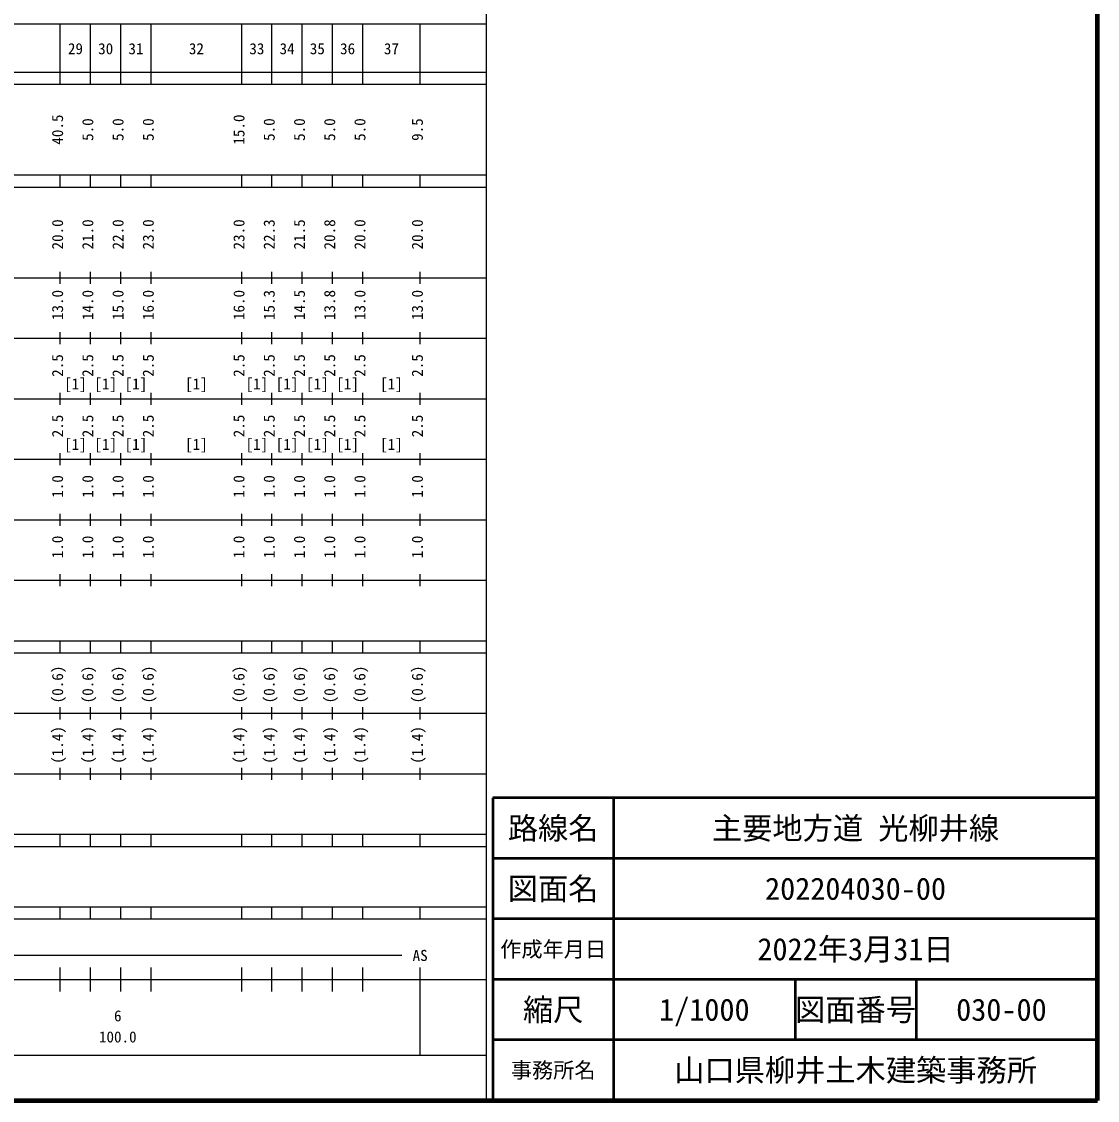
# Model space of a CAD drawing. Units: millimetres on the paper, enlarged 1000 times. Extents: x 40000 to 680000, y 20000 to 380000.
# Drawn here: x 502090 to 680000, y 20000 to 198357 of the extents above; entities that cross this region are included whole.
import ezdxf
from ezdxf.enums import TextEntityAlignment as Align

# ---------------------------------------------------------------- set-up
doc = ezdxf.new("R2010")
doc.units = ezdxf.units.MM
doc.header["$LTSCALE"] = 1000
for name, color, linetype, lineweight in [('M-TTL', 2, 'Continuous', 140), ('M-TTL-BAND', 7, 'Continuous', 25), ('M-TTL-FRAM', 2, 'Continuous', 50), ('M-TTL-LINE', 7, 'Continuous', 50)]:
    doc.layers.add(name, color=color, linetype=linetype, lineweight=lineweight)
doc.layers.add('M-TTL-TXT', color=7, linetype='Continuous')
doc.styles.add('ＭＳ ゴシック', font='')
doc.styles.get('ＭＳ ゴシック').set_extended_font_data('MS Gothic')

msp = doc.modelspace()

# ---------------------------------------------------------------- linework, layer by layer
at = {"layer": 'M-TTL'}
for p, q in [((680000, 20000), (680000, 380000)), ((40000, 20000), (680000, 20000))]:
    msp.add_line(p, q, dxfattribs=at)
at = {"layer": 'M-TTL-BAND'}
for p, q in [((579000, 20000), (579000, 370000)), ((68000, 198000), (579000, 198000)), ((508500, 188000), (508500, 198000)), ((513500, 188000), (513500, 198000)), ((518500, 188000), (518500, 198000)), ((523500, 188000), (523500, 198000)), ((538500, 188000), (538500, 198000)), ((543500, 188000), (543500, 198000)), ((548500, 188000), (548500, 198000)), ((553500, 188000), (553500, 198000)), ((558500, 188000), (558500, 198000)), ((568000, 188000), (568000, 198000)), ((40000, 190000), (579000, 190000)), ((40000, 188000), (579000, 188000)), ((40000, 173000), (579000, 173000)), ((508500, 171000), (508500, 173000)), ((513500, 171000), (513500, 173000)), ((518500, 171000), (518500, 173000)), ((523500, 171000), (523500, 173000)), ((538500, 171000), (538500, 173000)), ((543500, 171000), (543500, 173000)), ((548500, 171000), (548500, 173000)), ((553500, 171000), (553500, 173000)), ((558500, 171000), (558500, 173000)), ((568000, 171000), (568000, 173000)), ((40000, 171000), (579000, 171000)), ((508500, 155000), (508500, 157000)), ((513500, 155000), (513500, 157000)), ((518500, 155000), (518500, 157000)), ((523500, 155000), (523500, 157000)), ((538500, 155000), (538500, 157000)), ((543500, 155000), (543500, 157000)), ((548500, 155000), (548500, 157000)), ((553500, 155000), (553500, 157000)), ((558500, 155000), (558500, 157000)), ((568000, 155000), (568000, 157000)), ((40000, 156000), (579000, 156000)), ((508500, 145000), (508500, 147000)), ((513500, 145000), (513500, 147000)), ((518500, 145000), (518500, 147000)), ((523500, 145000), (523500, 147000)), ((538500, 145000), (538500, 147000)), ((543500, 145000), (543500, 147000)), ((548500, 145000), (548500, 147000)), ((553500, 145000), (553500, 147000)), ((558500, 145000), (558500, 147000)), ((568000, 145000), (568000, 147000)), ((46000, 146000), (579000, 146000)), ((52000, 136000), (579000, 136000)), ((508500, 135000), (508500, 137000)), ((513500, 135000), (513500, 137000)), ((518500, 135000), (518500, 137000)), ((523500, 135000), (523500, 137000)), ((538500, 135000), (538500, 137000)), ((543500, 135000), (543500, 137000)), ((548500, 135000), (548500, 137000)), ((553500, 135000), (553500, 137000)), ((558500, 135000), (558500, 137000)), ((568000, 135000), (568000, 137000)), ((508500, 125000), (508500, 127000)), ((513500, 125000), (513500, 127000)), ((518500, 125000), (518500, 127000)), ((523500, 125000), (523500, 127000)), ((538500, 125000), (538500, 127000)), ((543500, 125000), (543500, 127000)), ((548500, 125000), (548500, 127000)), ((553500, 125000), (553500, 127000)), ((558500, 125000), (558500, 127000)), ((568000, 125000), (568000, 127000)), ((46000, 126000), (579000, 126000)), ((52000, 116000), (579000, 116000)), ((508500, 115000), (508500, 117000)), ((513500, 115000), (513500, 117000)), ((518500, 115000), (518500, 117000)), ((523500, 115000), (523500, 117000)), ((538500, 115000), (538500, 117000)), ((543500, 115000), (543500, 117000)), ((548500, 115000), (548500, 117000)), ((553500, 115000), (553500, 117000)), ((558500, 115000), (558500, 117000)), ((568000, 115000), (568000, 117000)), ((46000, 106000), (579000, 106000)), ((508500, 105000), (508500, 107000)), ((513500, 105000), (513500, 107000)), ((518500, 105000), (518500, 107000)), ((523500, 105000), (523500, 107000)), ((538500, 105000), (538500, 107000)), ((543500, 105000), (543500, 107000)), ((548500, 105000), (548500, 107000)), ((553500, 105000), (553500, 107000)), ((558500, 105000), (558500, 107000)), ((568000, 105000), (568000, 107000)), ((40000, 96000), (579000, 96000)), ((508500, 94000), (508500, 96000)), ((513500, 94000), (513500, 96000)), ((518500, 94000), (518500, 96000)), ((523500, 94000), (523500, 96000)), ((538500, 94000), (538500, 96000)), ((543500, 94000), (543500, 96000)), ((548500, 94000), (548500, 96000)), ((553500, 94000), (553500, 96000)), ((558500, 94000), (558500, 96000)), ((568000, 94000), (568000, 96000)), ((40000, 94000), (579000, 94000)), ((49000, 84000), (579000, 84000)), ((508500, 83000), (508500, 85000)), ((513500, 83000), (513500, 85000)), ((518500, 83000), (518500, 85000)), ((523500, 83000), (523500, 85000)), ((538500, 83000), (538500, 85000)), ((543500, 83000), (543500, 85000)), ((548500, 83000), (548500, 85000)), ((553500, 83000), (553500, 85000)), ((558500, 83000), (558500, 85000)), ((568000, 83000), (568000, 85000)), ((508500, 73000), (508500, 75000)), ((513500, 73000), (513500, 75000)), ((518500, 73000), (518500, 75000)), ((523500, 73000), (523500, 75000)), ((538500, 73000), (538500, 75000)), ((543500, 73000), (543500, 75000)), ((548500, 73000), (548500, 75000)), ((553500, 73000), (553500, 75000)), ((558500, 73000), (558500, 75000)), ((568000, 73000), (568000, 75000)), ((40000, 74000), (579000, 74000)), ((40000, 64000), (579000, 64000)), ((508500, 62000), (508500, 64000)), ((513500, 62000), (513500, 64000)), ((518500, 62000), (518500, 64000)), ((523500, 62000), (523500, 64000)), ((538500, 62000), (538500, 64000)), ((543500, 62000), (543500, 64000)), ((548500, 62000), (548500, 64000)), ((553500, 62000), (553500, 64000)), ((558500, 62000), (558500, 64000)), ((568000, 62000), (568000, 64000)), ((40000, 62000), (579000, 62000)), ((40000, 52000), (579000, 52000)), ((508500, 50000), (508500, 52000)), ((513500, 50000), (513500, 52000)), ((518500, 50000), (518500, 52000)), ((523500, 50000), (523500, 52000)), ((538500, 50000), (538500, 52000)), ((543500, 50000), (543500, 52000)), ((548500, 50000), (548500, 52000)), ((553500, 50000), (553500, 52000)), ((558500, 50000), (558500, 52000)), ((568000, 50000), (568000, 52000)), ((40000, 50000), (579000, 50000)), ((71000, 44000), (565000, 44000)), ((508500, 38000), (508500, 42000)), ((513500, 38000), (513500, 42000)), ((518500, 38000), (518500, 42000)), ((523500, 38000), (523500, 42000)), ((538500, 38000), (538500, 42000)), ((543500, 38000), (543500, 42000)), ((548500, 38000), (548500, 42000)), ((553500, 38000), (553500, 42000)), ((558500, 38000), (558500, 42000)), ((568000, 27500), (568000, 42000)), ((40000, 40000), (579000, 40000)), ((68000, 27500), (579000, 27500))]:
    msp.add_line(p, q, dxfattribs=at)
at = {"layer": 'M-TTL-FRAM'}
for p, q in [((680000, 70000), (580000, 70000)), ((580000, 70000), (580000, 20000))]:
    msp.add_line(p, q, dxfattribs=at)
at = {"layer": 'M-TTL-LINE'}
for p, q in [((600000, 70000), (600000, 20000)), ((680000, 60000), (580000, 60000)), ((680000, 50000), (580000, 50000)), ((680000, 40000), (580000, 40000)), ((630000, 40000), (630000, 30000)), ((650000, 40000), (650000, 30000)), ((680000, 30000), (580000, 30000))]:
    msp.add_line(p, q, dxfattribs=at)

# ---------------------------------------------------------------- texts
at = {"layer": 'M-TTL-BAND', "style": 'ＭＳ ゴシック'}
for s, p in [('29', (511000, 192405)), ('30', (516000, 192405)), ('31', (521000, 192405)), ('32', (531000, 192405)), ('33', (541000, 192405)), ('34', (546000, 192405)), ('35', (551000, 192405)), ('36', (556000, 192405)), ('37', (563250, 192405)), ('[1]', (511000, 137000)), ('[1]', (516000, 137000)), ('[1]', (521000, 137000)), ('[1]', (531000, 137000)), ('[1]', (541000, 137000)), ('[1]', (546000, 137000)), ('[1]', (551000, 137000)), ('[1]', (556000, 137000)), ('[1]', (563250, 137000)), ('[1]', (511000, 127000)), ('[1]', (516000, 127000)), ('[1]', (521000, 127000)), ('[1]', (531000, 127000)), ('[1]', (541000, 127000)), ('[1]', (546000, 127000)), ('[1]', (551000, 127000)), ('[1]', (556000, 127000)), ('[1]', (563250, 127000)), ('AS', (568000, 42500)), ('6', (518000, 32523)), ('100.0', (518000, 29033))]:
    msp.add_text(s, height=1833, dxfattribs=at).set_placement(p, align=Align.BOTTOM_CENTER)
for s, p in [('40.5', (509500, 180500)), ('5.0', (514500, 180500)), ('5.0', (519500, 180500)), ('5.0', (524500, 180500)), ('15.0', (539500, 180500)), ('5.0', (544500, 180500)), ('5.0', (549500, 180500)), ('5.0', (554500, 180500)), ('5.0', (559500, 180500)), ('9.5', (569000, 180500)), ('20.0', (509500, 163174)), ('21.0', (514500, 163174)), ('22.0', (519500, 163174)), ('23.0', (524500, 163174)), ('23.0', (539500, 163174)), ('22.3', (544500, 163174)), ('21.5', (549500, 163174)), ('20.8', (554500, 163174)), ('20.0', (559500, 163174)), ('20.0', (569000, 163174)), ('13.0', (509500, 151500)), ('14.0', (514500, 151500)), ('15.0', (519500, 151500)), ('16.0', (524500, 151500)), ('16.0', (539500, 151500)), ('15.3', (544500, 151500)), ('14.5', (549500, 151500)), ('13.8', (554500, 151500)), ('13.0', (559500, 151500)), ('13.0', (569000, 151500)), ('2.5', (509500, 141500)), ('2.5', (514500, 141500)), ('2.5', (519500, 141500)), ('2.5', (524500, 141500)), ('2.5', (539500, 141500)), ('2.5', (544500, 141500)), ('2.5', (549500, 141500)), ('2.5', (554500, 141500)), ('2.5', (559500, 141500)), ('2.5', (569000, 141500)), ('2.5', (509500, 131500)), ('2.5', (514500, 131500)), ('2.5', (519500, 131500)), ('2.5', (524500, 131500)), ('2.5', (539500, 131500)), ('2.5', (544500, 131500)), ('2.5', (549500, 131500)), ('2.5', (554500, 131500)), ('2.5', (559500, 131500)), ('2.5', (569000, 131500)), ('1.0', (509500, 121500)), ('1.0', (514500, 121500)), ('1.0', (519500, 121500)), ('1.0', (524500, 121500)), ('1.0', (539500, 121500)), ('1.0', (544500, 121500)), ('1.0', (549500, 121500)), ('1.0', (554500, 121500)), ('1.0', (559500, 121500)), ('1.0', (569000, 121500)), ('1.0', (509500, 111500)), ('1.0', (514500, 111500)), ('1.0', (519500, 111500)), ('1.0', (524500, 111500)), ('1.0', (539500, 111500)), ('1.0', (544500, 111500)), ('1.0', (549500, 111500)), ('1.0', (554500, 111500)), ('1.0', (559500, 111500)), ('1.0', (569000, 111500)), ('(0.6)', (509500, 88764)), ('(0.6)', (514500, 88764)), ('(0.6)', (519500, 88764)), ('(0.6)', (524500, 88764)), ('(0.6)', (539500, 88764)), ('(0.6)', (544500, 88764)), ('(0.6)', (549500, 88764)), ('(0.6)', (554500, 88764)), ('(0.6)', (559500, 88764)), ('(0.6)', (569000, 88764)), ('(1.4)', (509500, 78764)), ('(1.4)', (514500, 78764)), ('(1.4)', (519500, 78764)), ('(1.4)', (524500, 78764)), ('(1.4)', (539500, 78764)), ('(1.4)', (544500, 78764)), ('(1.4)', (549500, 78764)), ('(1.4)', (554500, 78764)), ('(1.4)', (559500, 78764)), ('(1.4)', (569000, 78764))]:
    msp.add_text(s, height=1833, rotation=90, dxfattribs=at).set_placement(p, align=Align.BOTTOM_CENTER)
at = {"layer": 'M-TTL-TXT', "style": 'ＭＳ ゴシック'}
for s, height, p in [('路線名', 3666, (590000, 65000)), ('路線名', 3666, (590000, 65000)), ('主要地方道 光柳井線', 3666, (640000, 65000)), ('図面名', 3666, (590000, 55000)), ('図面名', 3666, (590000, 55000)), ('202204030-00', 3666, (640000, 55000)), ('作成年月日', 2566, (590000, 45000)), ('作成年月日', 2566, (590000, 45000)), ('2022年3月31日', 3666, (640000, 45000)), ('縮尺', 3666, (590000, 35000)), ('縮尺', 3666, (590000, 35000)), ('1/1000', 3666, (615000, 35000)), ('図面番号', 3666, (640000, 35000)), ('図面番号', 3666, (640000, 35000)), ('030-00', 3666, (664125, 35000)), ('山口県柳井土木建築事務所', 3666, (640000, 25000)), ('事務所名', 2566, (590000, 25000)), ('事務所名', 2566, (590000, 25000))]:
    msp.add_text(s, height=height, dxfattribs=at).set_placement(p, align=Align.MIDDLE_CENTER)

doc.saveas('drawing.dxf')
